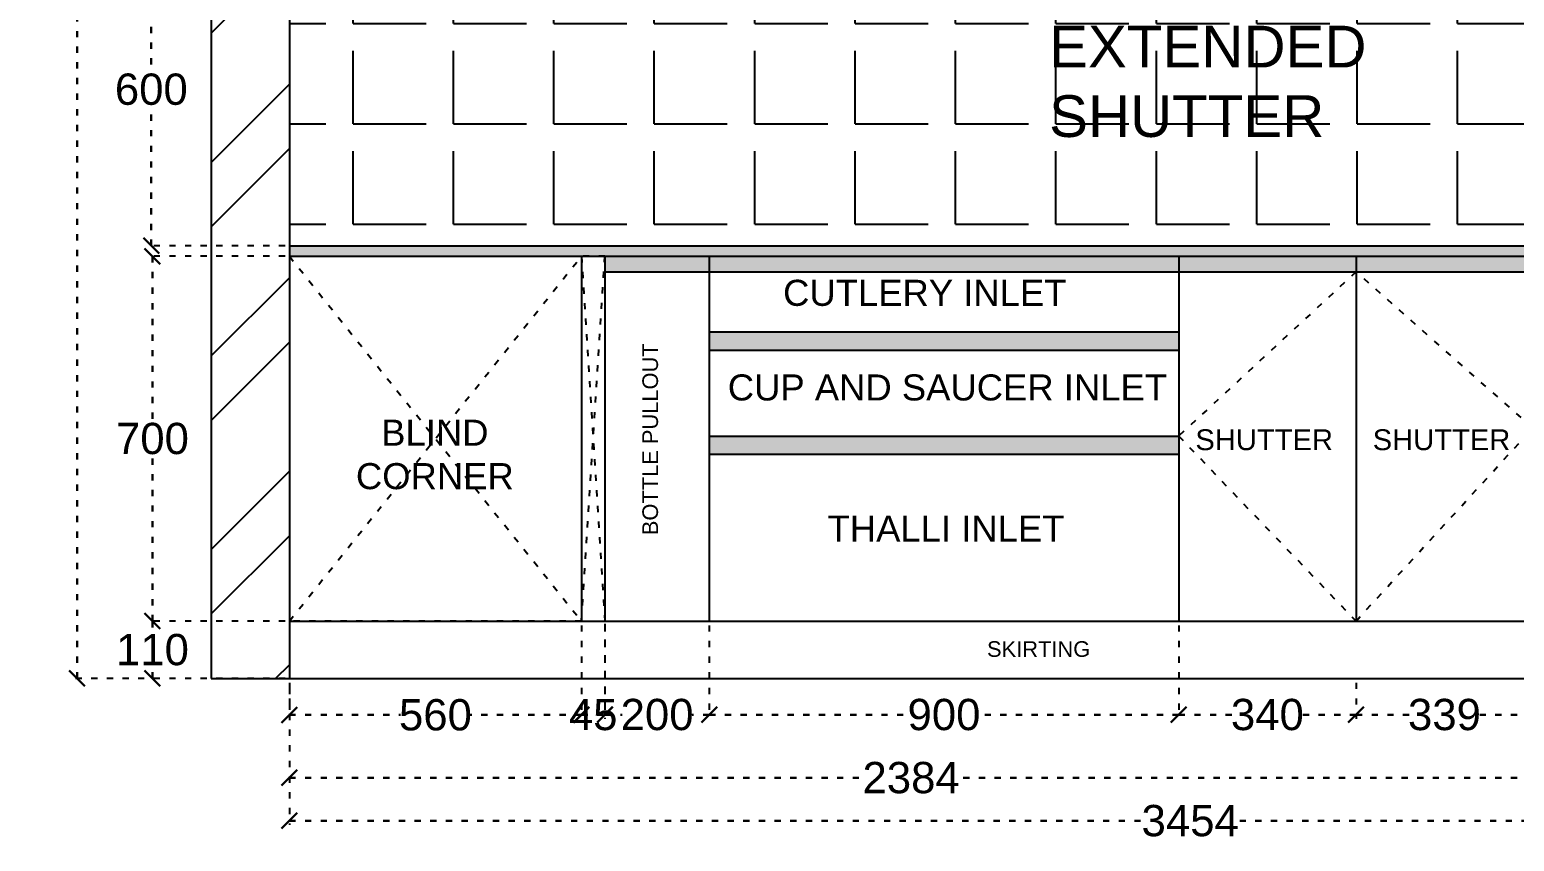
# Model space of a CAD drawing. Header units: millimetres. Extents: x 220712 to 1505573, y -354410 to 241923.
# Drawn here: x 230765 to 233611, y 120669 to 122226 of the extents above; entities that cross this region are included whole.
import ezdxf

# ---------------------------------------------------------------- set-up
doc = ezdxf.new("R2010")
doc.units = ezdxf.units.MM
doc.header["$MEASUREMENT"] = 0
doc.linetypes.add('ACAD_ISO03W100', pattern=[30, 12, -18])
doc.layers.add('Walls', color=253, linetype='Continuous')
doc.layers.add('Words', color=7, linetype='Continuous')
doc.styles.get("Standard").update_dxf_attribs({"font": 'arial.ttf'})
doc.dimstyles.get("Standard").update_dxf_attribs({"dimtxt": 60, "dimasz": 30, "dimexe": 7.75, "dimexo": 8.13, "dimgap": 0.63, "dimtad": 0, "dimtih": 1, "dimtoh": 1, "dimdec": 0, "dimzin": 0, "dimtxsty": 'Standard', "dimblk": 'OBLIQUE', "dimcen": 2.25, "dimclrd": 1, "dimclre": 1, "dimclrt": 1, "dimadec": 0, "dimazin": 0, "dimtfac": 1, "dimtdec": 0, "dimtofl": 0, "dimtmove": 0, "dimatfit": 3, "dimfxl": 1, "dimtolj": 1, "dimtzin": 0, "dimlwd": 30, "dimarcsym": 0})

# ---------------------------------------------------------------- blocks, each defined once
blk = doc.blocks.new('_Oblique')
at = {"color": 0, "linetype": 'ByBlock', "lineweight": -2}
blk.add_line((-0.5, -0.5), (0.5, 0.5), dxfattribs=at)
blk = doc.blocks.new('*D75')
at = {"layer": 'Defpoints', "color": 0, "linetype": 'ACAD_ISO03W100', "transparency": 16777216}
for p in [(231263, 121091), (231823, 121091), (231823, 120911)]:
    blk.add_point(p, dxfattribs=at)
at = {"layer": 'Walls', "color": 1, "linetype": 'ACAD_ISO03W100', "lineweight": -2, "transparency": 16777216}
for p, q in [((231263, 121082.9), (231263, 120903.2)), ((231823, 121082.9), (231823, 120903.2))]:
    blk.add_line(p, q, dxfattribs=at)
at = {"layer": 'Walls', "color": 1, "linetype": 'ACAD_ISO03W100', "lineweight": 30, "transparency": 16777216}
for p, q in [((231263, 120911), (231476.2, 120911)), ((231823, 120911), (231609.8, 120911))]:
    blk.add_line(p, q, dxfattribs=at)
at = {"layer": 'Walls', "color": 1, "linetype": 'ACAD_ISO03W100', "lineweight": 30, "transparency": 16777216, "xscale": 30, "yscale": 30, "zscale": 30, "rotation": 180}
blk.add_blockref('_Oblique', (231263, 120911), dxfattribs=at)
at = {"layer": 'Walls', "color": 1, "linetype": 'ACAD_ISO03W100', "lineweight": 30, "transparency": 16777216, "xscale": 30, "yscale": 30, "zscale": 30}
blk.add_blockref('_Oblique', (231823, 120911), dxfattribs=at)
at = {"layer": 'Walls', "color": 1, "linetype": 'ACAD_ISO03W100', "transparency": 16777216, "insert": (231543, 120911), "char_height": 60, "attachment_point": 5}
blk.add_mtext('\\A1;560', dxfattribs=at)
blk = doc.blocks.new('*D76')
at = {"layer": 'Defpoints', "color": 0, "linetype": 'ACAD_ISO03W100', "transparency": 16777216}
for p in [(231823, 121091), (231867.8, 121093.9), (231867.8, 120911.5)]:
    blk.add_point(p, dxfattribs=at)
at = {"layer": 'Walls', "color": 1, "linetype": 'ACAD_ISO03W100', "lineweight": -2, "transparency": 16777216}
for p, q in [((231823, 121082.9), (231823, 120903.8)), ((231867.8, 121085.8), (231867.8, 120903.8))]:
    blk.add_line(p, q, dxfattribs=at)
at = {"layer": 'Walls', "color": 1, "linetype": 'ACAD_ISO03W100', "lineweight": 30, "transparency": 16777216}
blk.add_line((231823, 120911.5), (231867.8, 120911.5), dxfattribs=at)
at = {"layer": 'Walls', "color": 1, "linetype": 'ACAD_ISO03W100', "lineweight": 30, "transparency": 16777216, "xscale": 30, "yscale": 30, "zscale": 30, "rotation": 180}
blk.add_blockref('_Oblique', (231823, 120911.5), dxfattribs=at)
at = {"layer": 'Walls', "color": 1, "linetype": 'ACAD_ISO03W100', "lineweight": 30, "transparency": 16777216, "xscale": 30, "yscale": 30, "zscale": 30}
blk.add_blockref('_Oblique', (231867.8, 120911.5), dxfattribs=at)
at = {"layer": 'Walls', "color": 1, "linetype": 'ACAD_ISO03W100', "transparency": 16777216, "insert": (231845.4, 120911.5), "char_height": 60, "attachment_point": 5}
blk.add_mtext('\\A1;45', dxfattribs=at)
blk = doc.blocks.new('*D77')
at = {"layer": 'Defpoints', "color": 0, "linetype": 'ACAD_ISO03W100', "transparency": 16777216}
for p in [(231868, 121091), (232068, 121091), (232068, 120911.5)]:
    blk.add_point(p, dxfattribs=at)
at = {"layer": 'Walls', "color": 1, "linetype": 'ACAD_ISO03W100', "lineweight": -2, "transparency": 16777216}
for p, q in [((231868, 121082.9), (231868, 120903.8)), ((232068, 121082.9), (232068, 120903.8))]:
    blk.add_line(p, q, dxfattribs=at)
at = {"layer": 'Walls', "color": 1, "linetype": 'ACAD_ISO03W100', "lineweight": 30, "transparency": 16777216}
for p, q in [((231868, 120911.5), (231900.7, 120911.5)), ((232068, 120911.5), (232035.3, 120911.5))]:
    blk.add_line(p, q, dxfattribs=at)
at = {"layer": 'Walls', "color": 1, "linetype": 'ACAD_ISO03W100', "lineweight": 30, "transparency": 16777216, "xscale": 30, "yscale": 30, "zscale": 30, "rotation": 180}
blk.add_blockref('_Oblique', (231868, 120911.5), dxfattribs=at)
at = {"layer": 'Walls', "color": 1, "linetype": 'ACAD_ISO03W100', "lineweight": 30, "transparency": 16777216, "xscale": 30, "yscale": 30, "zscale": 30}
blk.add_blockref('_Oblique', (232068, 120911.5), dxfattribs=at)
at = {"layer": 'Walls', "color": 1, "linetype": 'ACAD_ISO03W100', "transparency": 16777216, "insert": (231968, 120911.5), "char_height": 60, "attachment_point": 5}
blk.add_mtext('\\A1;200', dxfattribs=at)
blk = doc.blocks.new('*D78')
at = {"layer": 'Defpoints', "color": 0, "linetype": 'ACAD_ISO03W100', "transparency": 16777216}
for p in [(232068, 121091), (232968, 121091), (232968, 120911.5)]:
    blk.add_point(p, dxfattribs=at)
at = {"layer": 'Walls', "color": 1, "linetype": 'ACAD_ISO03W100', "lineweight": -2, "transparency": 16777216}
for p, q in [((232068, 121082.9), (232068, 120903.8)), ((232968, 121082.9), (232968, 120903.8))]:
    blk.add_line(p, q, dxfattribs=at)
at = {"layer": 'Walls', "color": 1, "linetype": 'ACAD_ISO03W100', "lineweight": 30, "transparency": 16777216}
for p, q in [((232068, 120911.5), (232451.2, 120911.5)), ((232968, 120911.5), (232584.8, 120911.5))]:
    blk.add_line(p, q, dxfattribs=at)
at = {"layer": 'Walls', "color": 1, "linetype": 'ACAD_ISO03W100', "lineweight": 30, "transparency": 16777216, "xscale": 30, "yscale": 30, "zscale": 30, "rotation": 180}
blk.add_blockref('_Oblique', (232068, 120911.5), dxfattribs=at)
at = {"layer": 'Walls', "color": 1, "linetype": 'ACAD_ISO03W100', "lineweight": 30, "transparency": 16777216, "xscale": 30, "yscale": 30, "zscale": 30}
blk.add_blockref('_Oblique', (232968, 120911.5), dxfattribs=at)
at = {"layer": 'Walls', "color": 1, "linetype": 'ACAD_ISO03W100', "transparency": 16777216, "insert": (232518, 120911.5), "char_height": 60, "attachment_point": 5}
blk.add_mtext('\\A1;900', dxfattribs=at)
blk = doc.blocks.new('*D79')
at = {"layer": 'Defpoints', "color": 0, "linetype": 'ACAD_ISO03W100', "transparency": 16777216}
for p in [(232968, 121091), (233308, 120981), (233308, 120911.5)]:
    blk.add_point(p, dxfattribs=at)
at = {"layer": 'Walls', "color": 1, "linetype": 'ACAD_ISO03W100', "lineweight": -2, "transparency": 16777216}
for p, q in [((232968, 121082.87), (232968, 120903.75)), ((233308, 120972.87), (233308, 120903.75))]:
    blk.add_line(p, q, dxfattribs=at)
at = {"layer": 'Walls', "color": 1, "linetype": 'ACAD_ISO03W100', "lineweight": 30, "transparency": 16777216}
for p, q in [((232968, 120911.5), (233071.210382, 120911.5)), ((233308, 120911.5), (233204.789618, 120911.5))]:
    blk.add_line(p, q, dxfattribs=at)
at = {"layer": 'Walls', "color": 1, "linetype": 'ACAD_ISO03W100', "lineweight": 30, "transparency": 16777216, "xscale": 30, "yscale": 30, "zscale": 30, "rotation": 180}
blk.add_blockref('_Oblique', (232968, 120911.5), dxfattribs=at)
at = {"layer": 'Walls', "color": 1, "linetype": 'ACAD_ISO03W100', "lineweight": 30, "transparency": 16777216, "xscale": 30, "yscale": 30, "zscale": 30}
blk.add_blockref('_Oblique', (233308, 120911.5), dxfattribs=at)
at = {"layer": 'Walls', "color": 1, "linetype": 'ACAD_ISO03W100', "transparency": 16777216, "insert": (233138, 120911.5), "char_height": 60, "attachment_point": 5}
blk.add_mtext('\\A1;340', dxfattribs=at)
blk = doc.blocks.new('*D80')
at = {"layer": 'Defpoints', "color": 0, "linetype": 'ACAD_ISO03W100', "transparency": 16777216}
for p in [(233308, 120981), (233647, 120981), (233647, 120911.5)]:
    blk.add_point(p, dxfattribs=at)
at = {"layer": 'Walls', "color": 1, "linetype": 'ACAD_ISO03W100', "lineweight": -2, "transparency": 16777216}
for p, q in [((233308, 120972.9), (233308, 120903.8)), ((233647, 120972.9), (233647, 120903.8))]:
    blk.add_line(p, q, dxfattribs=at)
at = {"layer": 'Walls', "color": 1, "linetype": 'ACAD_ISO03W100', "lineweight": 30, "transparency": 16777216}
for p, q in [((233308, 120911.5), (233410.5, 120911.5)), ((233647, 120911.5), (233544.5, 120911.5))]:
    blk.add_line(p, q, dxfattribs=at)
at = {"layer": 'Walls', "color": 1, "linetype": 'ACAD_ISO03W100', "lineweight": 30, "transparency": 16777216, "xscale": 30, "yscale": 30, "zscale": 30, "rotation": 180}
blk.add_blockref('_Oblique', (233308, 120911.5), dxfattribs=at)
at = {"layer": 'Walls', "color": 1, "linetype": 'ACAD_ISO03W100', "lineweight": 30, "transparency": 16777216, "xscale": 30, "yscale": 30, "zscale": 30}
blk.add_blockref('_Oblique', (233647, 120911.5), dxfattribs=at)
at = {"layer": 'Walls', "color": 1, "linetype": 'ACAD_ISO03W100', "transparency": 16777216, "insert": (233477.5, 120911.5), "char_height": 60, "attachment_point": 5}
blk.add_mtext('\\A1;339', dxfattribs=at)
blk = doc.blocks.new('*D85')
at = {"layer": 'Defpoints', "color": 0, "linetype": 'ACAD_ISO03W100', "transparency": 16777216}
for p in [(231000.5, 121091), (231263, 121091), (231263, 120981)]:
    blk.add_point(p, dxfattribs=at)
at = {"layer": 'Walls', "color": 1, "linetype": 'ACAD_ISO03W100', "lineweight": -2, "transparency": 16777216}
for p, q in [((231254.9, 121091), (230992.8, 121091)), ((231254.9, 120981), (230992.8, 120981))]:
    blk.add_line(p, q, dxfattribs=at)
at = {"layer": 'Walls', "color": 1, "linetype": 'ACAD_ISO03W100', "lineweight": 30, "transparency": 16777216}
for p, q in [((231000.5, 121091), (231000.5, 121067.3)), ((231000.5, 120981), (231000.5, 121004.7))]:
    blk.add_line(p, q, dxfattribs=at)
at = {"layer": 'Walls', "color": 1, "linetype": 'ACAD_ISO03W100', "lineweight": 30, "transparency": 16777216, "xscale": 30, "yscale": 30, "zscale": 30}
for p, rotation in [((231000.5, 121091), 90), ((231000.5, 120981), 270)]:
    blk.add_blockref('_Oblique', p, dxfattribs=dict(at, rotation=rotation))
at = {"layer": 'Walls', "color": 1, "linetype": 'ACAD_ISO03W100', "transparency": 16777216, "insert": (231000.5, 121036), "char_height": 60, "attachment_point": 5}
blk.add_mtext('\\A1;110', dxfattribs=at)
blk = doc.blocks.new('*D86')
at = {"layer": 'Defpoints', "color": 0, "linetype": 'ACAD_ISO03W100', "transparency": 16777216}
for p in [(231000.5, 121791), (231263, 121791), (231263, 121091)]:
    blk.add_point(p, dxfattribs=at)
at = {"layer": 'Walls', "color": 1, "linetype": 'ACAD_ISO03W100', "lineweight": -2, "transparency": 16777216}
for p, q in [((231254.9, 121791), (230992.8, 121791)), ((231254.9, 121091), (230992.8, 121091))]:
    blk.add_line(p, q, dxfattribs=at)
at = {"layer": 'Walls', "color": 1, "linetype": 'ACAD_ISO03W100', "lineweight": 30, "transparency": 16777216}
for p, q in [((231000.5, 121791), (231000.5, 121472.3)), ((231000.5, 121091), (231000.5, 121409.7))]:
    blk.add_line(p, q, dxfattribs=at)
at = {"layer": 'Walls', "color": 1, "linetype": 'ACAD_ISO03W100', "lineweight": 30, "transparency": 16777216, "xscale": 30, "yscale": 30, "zscale": 30}
for p, rotation in [((231000.5, 121791), 90), ((231000.5, 121091), 270)]:
    blk.add_blockref('_Oblique', p, dxfattribs=dict(at, rotation=rotation))
at = {"layer": 'Walls', "color": 1, "linetype": 'ACAD_ISO03W100', "transparency": 16777216, "insert": (231000.5, 121441), "char_height": 60, "attachment_point": 5}
blk.add_mtext('\\A1;700', dxfattribs=at)
blk = doc.blocks.new('*D87')
at = {"layer": 'Defpoints', "color": 0, "linetype": 'ACAD_ISO03W100', "transparency": 16777216}
for p in [(230998.3, 122411), (231263, 122411), (231263, 121811)]:
    blk.add_point(p, dxfattribs=at)
at = {"layer": 'Walls', "color": 1, "linetype": 'ACAD_ISO03W100', "lineweight": -2, "transparency": 16777216}
for p, q in [((231254.9, 122411), (230990.5, 122411)), ((231254.9, 121811), (230990.5, 121811))]:
    blk.add_line(p, q, dxfattribs=at)
at = {"layer": 'Walls', "color": 1, "linetype": 'ACAD_ISO03W100', "lineweight": 30, "transparency": 16777216}
for p, q in [((230998.3, 122411), (230998.3, 122142.3)), ((230998.3, 121811), (230998.3, 122079.7))]:
    blk.add_line(p, q, dxfattribs=at)
at = {"layer": 'Walls', "color": 1, "linetype": 'ACAD_ISO03W100', "lineweight": 30, "transparency": 16777216, "xscale": 30, "yscale": 30, "zscale": 30}
for p, rotation in [((230998.3, 122411), 90), ((230998.3, 121811), 270)]:
    blk.add_blockref('_Oblique', p, dxfattribs=dict(at, rotation=rotation))
at = {"layer": 'Walls', "color": 1, "linetype": 'ACAD_ISO03W100', "transparency": 16777216, "insert": (230998.3, 122111), "char_height": 60, "attachment_point": 5}
blk.add_mtext('\\A1;600', dxfattribs=at)
blk = doc.blocks.new('*D91')
at = {"layer": 'Defpoints', "color": 0, "linetype": 'ACAD_ISO03W100', "transparency": 16777216}
for p in [(231263, 120981), (233647, 120981), (231263, 120790.5)]:
    blk.add_point(p, dxfattribs=at)
at = {"layer": 'Walls', "color": 1, "linetype": 'ACAD_ISO03W100', "lineweight": -2, "transparency": 16777216}
for p, q in [((231263, 120972.9), (231263, 120782.8)), ((233647, 120972.9), (233647, 120782.8))]:
    blk.add_line(p, q, dxfattribs=at)
at = {"layer": 'Walls', "color": 1, "linetype": 'ACAD_ISO03W100', "lineweight": 30, "transparency": 16777216}
for p, q in [((231263, 120790.5), (232364.4, 120790.5)), ((233647, 120790.5), (232545.6, 120790.5))]:
    blk.add_line(p, q, dxfattribs=at)
at = {"layer": 'Walls', "color": 1, "linetype": 'ACAD_ISO03W100', "lineweight": 30, "transparency": 16777216, "xscale": 30, "yscale": 30, "zscale": 30, "rotation": 180}
blk.add_blockref('_Oblique', (231263, 120790.5), dxfattribs=at)
at = {"layer": 'Walls', "color": 1, "linetype": 'ACAD_ISO03W100', "lineweight": 30, "transparency": 16777216, "xscale": 30, "yscale": 30, "zscale": 30}
blk.add_blockref('_Oblique', (233647, 120790.5), dxfattribs=at)
at = {"layer": 'Walls', "color": 1, "linetype": 'ACAD_ISO03W100', "transparency": 16777216, "insert": (232455, 120790.5), "char_height": 60, "attachment_point": 5}
blk.add_mtext('\\A1;2384', dxfattribs=at)
blk = doc.blocks.new('*D93')
at = {"layer": 'Defpoints', "color": 0, "linetype": 'ACAD_ISO03W100', "transparency": 16777216}
for p in [(231263, 120981), (234716.9, 120981), (231263, 120708)]:
    blk.add_point(p, dxfattribs=at)
at = {"layer": 'Walls', "color": 1, "linetype": 'ACAD_ISO03W100', "lineweight": -2, "transparency": 16777216}
for p, q in [((231263, 120972.9), (231263, 120700.2)), ((234716.9, 120972.9), (234716.9, 120700.2))]:
    blk.add_line(p, q, dxfattribs=at)
at = {"layer": 'Walls', "color": 1, "linetype": 'ACAD_ISO03W100', "lineweight": 30, "transparency": 16777216}
for p, q in [((231263, 120708), (232899.9, 120708)), ((234716.9, 120708), (233080, 120708))]:
    blk.add_line(p, q, dxfattribs=at)
at = {"layer": 'Walls', "color": 1, "linetype": 'ACAD_ISO03W100', "lineweight": 30, "transparency": 16777216, "xscale": 30, "yscale": 30, "zscale": 30, "rotation": 180}
blk.add_blockref('_Oblique', (231263, 120708), dxfattribs=at)
at = {"layer": 'Walls', "color": 1, "linetype": 'ACAD_ISO03W100', "lineweight": 30, "transparency": 16777216, "xscale": 30, "yscale": 30, "zscale": 30}
blk.add_blockref('_Oblique', (234716.9, 120708), dxfattribs=at)
at = {"layer": 'Walls', "color": 1, "linetype": 'ACAD_ISO03W100', "transparency": 16777216, "insert": (232990, 120708), "char_height": 60, "attachment_point": 5}
blk.add_mtext('\\A1;3454', dxfattribs=at)
blk = doc.blocks.new('*D94')
at = {"layer": 'Defpoints', "color": 0, "linetype": 'ACAD_ISO03W100', "transparency": 16777216}
for p in [(230856, 123760), (231113, 123760), (231113, 120981)]:
    blk.add_point(p, dxfattribs=at)
at = {"layer": 'Walls', "color": 1, "linetype": 'ACAD_ISO03W100', "lineweight": -2, "transparency": 16777216}
for p, q in [((231104.9, 123760), (230848.3, 123760)), ((231104.9, 120981), (230848.3, 120981))]:
    blk.add_line(p, q, dxfattribs=at)
at = {"layer": 'Walls', "color": 1, "linetype": 'ACAD_ISO03W100', "lineweight": 30, "transparency": 16777216}
for p, q in [((230856, 123760), (230856, 122401.8)), ((230856, 120981), (230856, 122339.2))]:
    blk.add_line(p, q, dxfattribs=at)
at = {"layer": 'Walls', "color": 1, "linetype": 'ACAD_ISO03W100', "lineweight": 30, "transparency": 16777216, "xscale": 30, "yscale": 30, "zscale": 30}
for p, rotation in [((230856, 123760), 90), ((230856, 120981), 270)]:
    blk.add_blockref('_Oblique', p, dxfattribs=dict(at, rotation=rotation))
at = {"layer": 'Walls', "color": 1, "linetype": 'ACAD_ISO03W100', "transparency": 16777216, "insert": (230856, 122370.5), "char_height": 60, "attachment_point": 5}
blk.add_mtext('\\A1;2779', dxfattribs=at)

msp = doc.modelspace()

# ---------------------------------------------------------------- hatches: boundary and pattern name
at = {"layer": 'Walls', "linetype": 'ACAD_ISO03W100', "true_color": 0xf7abae}
h = msp.add_hatch(dxfattribs=at)
h.set_pattern_fill('ANSI32', color=241, scale=700)
h.paths.add_polyline_path([(231263, 123760), (231113, 123760), (231113, 120981), (231263, 120981)])
h.paths.add_polyline_path([(234867, 123760), (234717, 123760), (234717, 120981), (234867, 120981)])
at = {"layer": 'Walls', "linetype": 'ACAD_ISO03W100', "true_color": 0xc7c8ca}
h = msp.add_hatch(dxfattribs=at)
h.set_pattern_fill('ANGLE', color=9, scale=700)
h.set_pattern_definition([(0, (0, 0), (0, 192.5), [140, -52.5]), (90, (0, 0), (-192.5, 1e-14), [140, -52.5])])
h.paths.add_polyline_path([(234717, 122411), (231263, 122411), (231263, 121811), (233647, 121811), (233647, 121961), (233667, 121961), (233667, 121811), (234717, 121811)])
at = {"layer": 'Walls', "linetype": 'ACAD_ISO03W100', "true_color": 0x000000}
h = msp.add_hatch(color=18, dxfattribs=at)
h.dxf.hatch_style = 1
h.paths.add_polyline_path([(233667, 121961), (233647, 121961), (233647, 121811), (233667, 121811)])
h.paths.add_polyline_path([(234717, 121811), (231263, 121811), (231263, 121791), (234717, 121791)])
at = {"layer": 'Walls', "linetype": 'ACAD_ISO03W100', "true_color": 0x939598}
h = msp.add_hatch(color=252, dxfattribs=at)
h.dxf.hatch_style = 1
h.paths.add_polyline_path([(232968, 121791), (232068, 121791), (232068, 121761), (232968, 121761)])
h.paths.add_polyline_path([(232068, 121791), (231868, 121791), (231868, 121761), (232068, 121761)])
h.paths.add_polyline_path([(233308, 121791), (232968, 121791), (232968, 121761), (233308, 121761)])
h.paths.add_polyline_path([(233647, 121791), (233308, 121791), (233308, 121761), (233647, 121761)])
h.paths.add_polyline_path([(234687, 121791), (233647, 121791), (233647, 121761), (234687, 121761)])
h = msp.add_hatch(color=252, dxfattribs=at)
h.dxf.hatch_style = 1
h.paths.add_polyline_path([(232068, 121646), (232068, 121611), (232968, 121611), (232968, 121646)])
h.paths.add_polyline_path([(232968, 121411), (232968, 121446), (232068, 121446), (232068, 121411)])

# ---------------------------------------------------------------- linework, layer by layer
at = {"layer": 'Walls', "color": 18, "true_color": 0x000000}
for p, q in [((231113, 123910), (231113, 120981)), ((231263, 123760), (231263, 120981)), ((231263, 121811), (234717, 121811)), ((231263, 121791), (234717, 121791)), ((231823, 121791), (231823, 121091)), ((231868, 121791), (231868, 121091)), ((232068, 121791), (232068, 121091)), ((232968, 121791), (232968, 121091)), ((233308, 121791), (233308, 121091)), ((231868, 121761), (234687, 121761)), ((232068, 121646), (232968, 121646)), ((232068, 121611), (232968, 121611)), ((232068, 121446), (232968, 121446)), ((232068, 121411), (232968, 121411)), ((231263, 121091), (234717, 121091)), ((231113, 120981), (234867, 120981))]:
    msp.add_line(p, q, dxfattribs=at)
at = {"layer": 'Walls', "color": 9, "linetype": 'ACAD_ISO03W100', "true_color": 0xc7c8ca}
for points in [[(231263, 121791), (231823, 121091), (231263, 121091), (231823, 121791)], [(233308, 121761), (232968, 121446), (233308, 121091), (233647, 121461.5), (233308, 121761)]]:
    msp.add_lwpolyline(points, dxfattribs=at)
at = {"layer": 'Walls', "color": 240, "linetype": 'ACAD_ISO03W100', "true_color": 0xed1f24}
msp.add_lwpolyline([(231823, 121091), (231868, 121791), (231823, 121791), (231868, 121091)], dxfattribs=at)

# ---------------------------------------------------------------- texts
at = {"color": 7, "attachment_point": 1}
for s, width, insert, char_height in [('\\pxqc;CUTLERY INLET ', 1084.346, (231939, 121745.8), 50), ('\\pxqc;CUP AND SAUCER INLET ', 839.717, (232104.7, 121564.3), 50), ('\\pxqc;BLIND\\PCORNER', 462.73, (231310.5, 121477.5), 50), ('\\pxqc;SHUTTER', 462.73, (232900.5, 121459), 40), ('\\pxqc;SHUTTER', 462.73, (233240.5, 121459), 40), ('\\pxqc;THALLI INLET ', 462.73, (232290.5, 121293.5), 50)]:
    msp.add_mtext_dynamic_manual_height_columns(s, width=width, gutter_width=1213, heights=[0], dxfattribs=dict(at, insert=insert, char_height=char_height))
at = {"color": 18, "true_color": 0x000000, "insert": (231939.7, 121255.9), "char_height": 30, "attachment_point": 1, "rotation": 90}
msp.add_mtext_dynamic_manual_height_columns('BOTTLE PULLOUT', width=373.586, gutter_width=1, heights=[238.1], dxfattribs=at)
at = {"color": 18, "true_color": 0x000000, "insert": (232600.5, 121052.5), "char_height": 30, "attachment_point": 1}
msp.add_mtext_dynamic_manual_height_columns('SKIRTING', width=2764.543, gutter_width=1, heights=[238.1], dxfattribs=at)
at = {"layer": 'Words', "color": 0, "insert": (232719.5, 122366.5), "char_height": 80, "attachment_point": 1}
msp.add_mtext_dynamic_manual_height_columns('10MM EXTENDED SHUTTER', width=662.048, gutter_width=866.4, heights=[440.1], dxfattribs=at)

# ---------------------------------------------------------------- dimensions: what is measured, and where the dimension line sits
at = {"layer": 'Walls', "color": 9, "linetype": 'ACAD_ISO03W100', "true_color": 0xc7c8ca}
for base, p1, p2, picture, middle in [((230856, 123760), (231113, 120981), (231113, 123760), '*D94', (230856, 122370.5)), ((230998.3, 122411), (231263, 121811), (231263, 122411), '*D87', (230998.3, 122111)), ((231000.5, 121791), (231263, 121091), (231263, 121791), '*D86', (231000.5, 121441)), ((231000.5, 121091), (231263, 120981), (231263, 121091), '*D85', (231000.5, 121036))]:
    dim = msp.add_linear_dim(base=base, p1=p1, p2=p2, angle=90, dimstyle='Standard', dxfattribs=at)
    dim.commit()
    dim.dimension.update_dxf_attribs({"geometry": picture, "text_midpoint": middle})
for base, p1, p2, picture, middle in [((231823, 120911), (231263, 121091), (231823, 121091), '*D75', (231543, 120911)), ((232068, 120911.5), (231868, 121091), (232068, 121091), '*D77', (231968, 120911.5)), ((232968, 120911.5), (232068, 121091), (232968, 121091), '*D78', (232518, 120911.5)), ((233308, 120911.5), (232968, 121091), (233308, 120981), '*D79', (233138, 120911.5)), ((231263, 120790.5), (233647, 120981), (231263, 120981), '*D91', (232455, 120790.5)), ((231263, 120708), (234716.9, 120981), (231263, 120981), '*D93', (232990, 120708)), ((233647, 120911.5), (233308, 120981), (233647, 120981), '*D80', (233477.5, 120911.5))]:
    dim = msp.add_linear_dim(base=base, p1=p1, p2=p2, dimstyle='Standard', dxfattribs=at)
    dim.commit()
    dim.dimension.update_dxf_attribs({"geometry": picture, "text_midpoint": middle})
dim = msp.add_linear_dim(base=(231867.8, 120911.5), p1=(231823, 121091), p2=(231867.8, 121093.9), dimstyle='Standard', dxfattribs=at)
dim.commit()
dim.dimension.update_dxf_attribs({"geometry": '*D76', "text_midpoint": (231845.4, 120911.5), "dimtype": 160})

doc.saveas('drawing.dxf')
